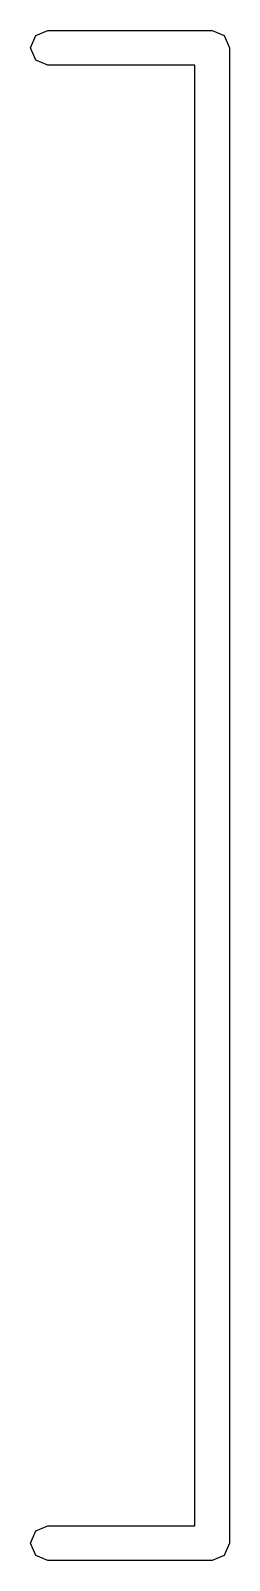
# Model space of a CAD drawing. Extents: x -3.77 to 3.77, y 0.07 to 7.77.
# Drawn here: x 1.8024 to 1.8295, y 7.1787 to 7.3882 of the extents above; entities that cross this region are included whole.
import ezdxf

# ---------------------------------------------------------------- set-up
doc = ezdxf.new("R2010")
doc.units = 0
doc.header["$MEASUREMENT"] = 0
doc.layers.add('BLACK', color=7, linetype='CONTINUOUS')

msp = doc.modelspace()

# ---------------------------------------------------------------- linework, layer by layer
at = {"layer": 'BLACK', "linetype": 'CONTINUOUS'}
for p, q in [((1.80236, 7.38583), (1.80305, 7.3875)), ((1.80305, 7.3875), (1.80472, 7.38819)), ((1.80472, 7.38819), (1.82717, 7.38819)), ((1.82717, 7.38819), (1.82884, 7.3875)), ((1.82884, 7.3875), (1.82953, 7.38583)), ((1.80305, 7.38416), (1.80236, 7.38583)), ((1.82953, 7.38583), (1.82953, 7.1811)), ((1.80472, 7.38346), (1.80305, 7.38416)), ((1.8248, 7.38346), (1.80472, 7.38346)), ((1.8248, 7.18346), (1.8248, 7.38346)), ((1.80236, 7.1811), (1.80305, 7.18277)), ((1.80305, 7.18277), (1.80472, 7.18346)), ((1.80472, 7.18346), (1.8248, 7.18346)), ((1.80305, 7.17943), (1.80236, 7.1811)), ((1.82953, 7.1811), (1.82884, 7.17943)), ((1.80472, 7.17874), (1.80305, 7.17943)), ((1.82717, 7.17874), (1.80472, 7.17874)), ((1.82884, 7.17943), (1.82717, 7.17874))]:
    msp.add_line(p, q, dxfattribs=at)

doc.saveas('drawing.dxf')
